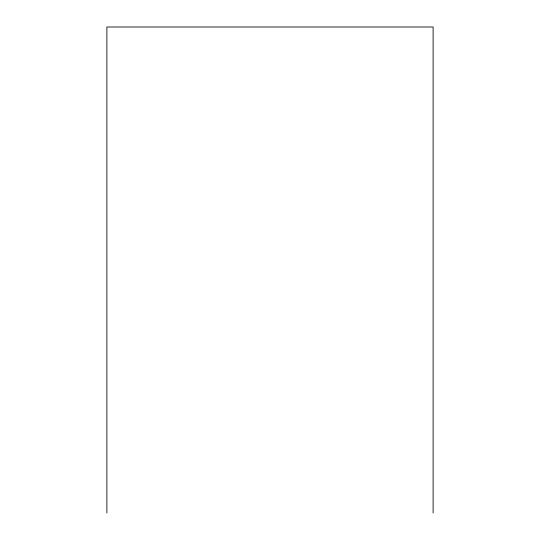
<?xml version="1.0" encoding="UTF-8"?>
<svg xmlns="http://www.w3.org/2000/svg" width="540" height="540" viewBox="0 0 540 540"><rect width="100%" height="100%" fill="white"/><g stroke="black" fill="none" stroke-linecap="round" stroke-linejoin="round"><path stroke-width="0.81" d="M433.114 513L433.114 27L106.886 27L106.886 513"/></g></svg>
